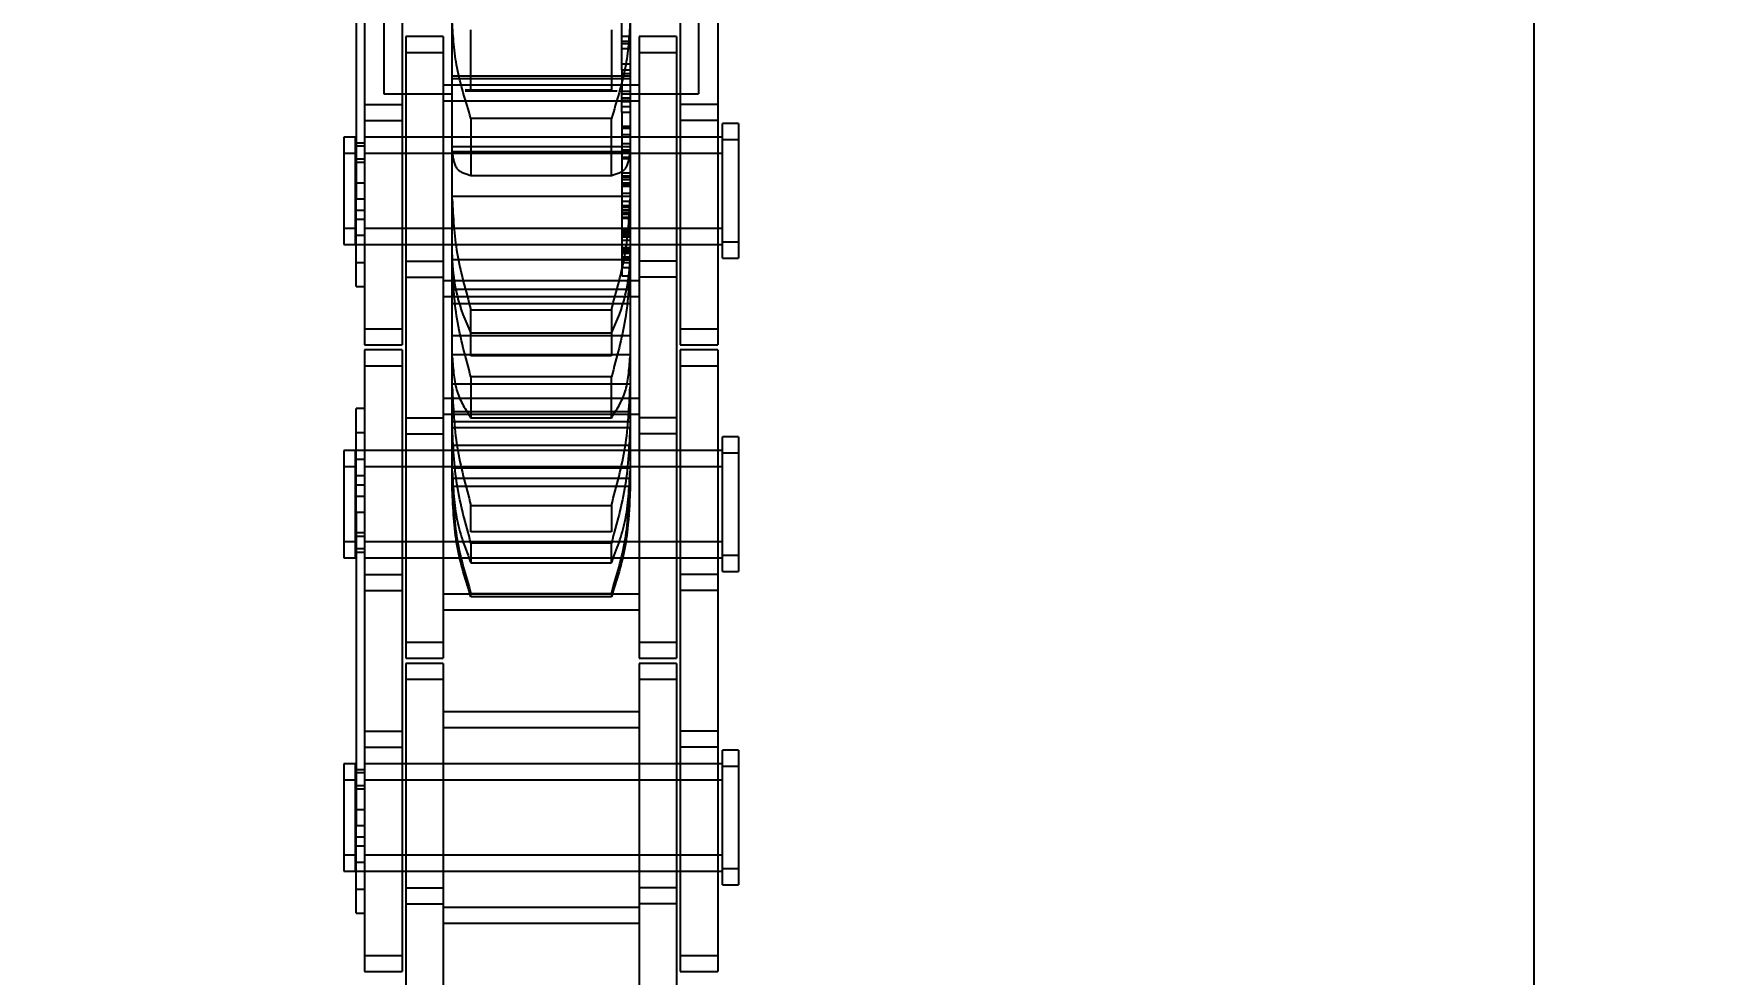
# Model space of a CAD drawing. Header units: metres. Extents: x 0 to 63075, y 0 to 44550.
# Drawn here: x 13783.2 to 13851.8, y 29874.6 to 29912.7 of the extents above; entities that cross this region are included whole.
import ezdxf

# ---------------------------------------------------------------- set-up
doc = ezdxf.new("R2010")
doc.units = ezdxf.units.M
doc.header["$LTSCALE"] = 75
doc.linetypes.add('HIDDEN2', pattern=[4.7625, 3.175, -1.5875])
for name, color, linetype in [('18_COTAS', 7, 'Continuous'), ('SDM', 7, 'Continuous'), ('SL1', 8, 'Continuous'), ('SL4', 4, 'Continuous'), ('ST1', 7, 'HIDDEN2')]:
    doc.layers.add(name, color=color, linetype=linetype)
doc.styles.add('ROMANS', font='ROMANS.SHX')
doc.dimstyles.new('75___1-75', dxfattribs={"dimscale": 75, "dimtxt": 2.5, "dimasz": 2, "dimexe": 1.5, "dimexo": 1, "dimgap": 0.5, "dimtad": 1, "dimdec": 0, "dimzin": 12, "dimtxsty": 'ROMANS', "dimcen": 0, "dimclrd": 256, "dimclre": 256, "dimclrt": 3, "dimazin": 3, "dimtfac": 1, "dimtdec": 0, "dimtmove": 0, "dimatfit": 0, "dimfxl": 1, "dimlwd": -1, "dimlwe": -1, "dimarcsym": 0})

# ---------------------------------------------------------------- blocks, each defined once
blk = doc.blocks.new('A$C1d93b9d1')
at = {"layer": 'SL1'}
for radius, start, end in [(1979, 150.488695, 76.215496), (1915.5, 151.397673, 77.946628), (1915.5, 151.397673, 77.482416), (1907.5, 151.517007, 77.895312), (1508, 159.384288, 0), (1508, 159.384288, 0), (1500, 179.960074, 0.039926)]:
    blk.add_arc((6031.727, 6950), radius, start, end, dxfattribs=at)
blk = doc.blocks.new('*D27')
at = {"layer": '18_COTAS', "transparency": 16777216}
for p, q in [((12131.24, 27878.333), (12131.24, 30705.371)), ((13913.74, 30509.566), (13913.74, 30705.371)), ((11981.24, 30592.871), (11122.311, 30592.871)), ((13913.74, 30592.871), (12131.24, 30592.871)), ((14063.74, 30592.871), (14213.74, 30592.871))]:
    blk.add_line(p, q, dxfattribs=at)
for points in [[(11981.24, 30617.871), (11981.24, 30567.871), (12131.24, 30592.871)], [(14063.74, 30617.871), (14063.74, 30567.871), (13913.74, 30592.871)]]:
    blk.add_solid(points, dxfattribs=at)
at = {"layer": 'Defpoints', "color": 0, "transparency": 16777216}
for p in [(13913.74, 30592.871), (13913.74, 30434.566), (12131.24, 27803.333)]:
    blk.add_point(p, dxfattribs=at)
at = {"layer": '18_COTAS', "color": 3, "transparency": 16777216, "insert": (11476.776, 30724.121), "char_height": 187.5, "attachment_point": 5, "style": 'ROMANS'}
blk.add_mtext('1782', dxfattribs=at)
blk = doc.blocks.new('A$C429c7d53')
at = {"layer": 'SL4'}
blk.add_line((123.235, 2339.738), (123.235, 3005.315), dxfattribs=at)
at = {"layer": 'ST1'}
for p, q in [((76.625, 2854.049), (76.625, 2820.194)), ((89.375, 2854.049), (89.375, 2820.194)), ((75.511, 2828.635), (75.511, 2815.935)), ((75.843, 2825.46), (75.843, 2819.11)), ((77.363, 2825.46), (77.363, 2819.11)), ((88.637, 2825.46), (88.637, 2819.11)), ((90.157, 2825.46), (90.157, 2819.11)), ((79.395, 2817.804), (79.395, 2823.117)), ((86.27, 2822.535), (86.27, 2823.385)), ((86.605, 2823.117), (86.605, 2817.804)), ((77.515, 2822.511), (77.515, 2821.855)), ((79.035, 2822.511), (77.515, 2822.511)), ((79.035, 2822.511), (79.035, 2821.855)), ((80.157, 2820.348), (80.157, 2822.79)), ((85.843, 2822.79), (85.843, 2820.348)), ((86.27, 2822.24), (86.27, 2822.535)), ((86.27, 2822.535), (86.605, 2822.535)), ((86.27, 2822.329), (86.605, 2822.329)), ((86.27, 2822.24), (86.605, 2822.24)), ((86.27, 2821.413), (86.27, 2822.24)), ((86.965, 2822.511), (86.965, 2821.855)), ((88.485, 2822.511), (86.965, 2822.511)), ((88.485, 2822.511), (88.485, 2821.855)), ((77.515, 2821.855), (77.515, 2812.76)), ((79.035, 2821.855), (77.515, 2821.855)), ((79.035, 2821.855), (79.035, 2812.76)), ((86.27, 2822.029), (86.605, 2822.029)), ((86.965, 2821.855), (86.965, 2812.76)), ((88.485, 2821.855), (86.965, 2821.855)), ((88.485, 2821.855), (88.485, 2812.76)), ((86.605, 2820.913), (79.395, 2820.913)), ((86.27, 2821.162), (86.27, 2821.413)), ((86.27, 2821.413), (86.605, 2821.413)), ((86.27, 2821.162), (86.605, 2821.162)), ((86.27, 2821.162), (86.27, 2820.306)), ((86.27, 2821.018), (86.605, 2821.018)), ((76.625, 2820.194), (79.395, 2820.194)), ((86.965, 2820.551), (79.035, 2820.551)), ((86.605, 2820.808), (79.395, 2820.808)), ((80.157, 2820.348), (79.915, 2820.358)), ((79.915, 2820.313), (86.085, 2820.313)), ((85.843, 2820.348), (80.157, 2820.348)), ((86.27, 2820.306), (86.605, 2820.306)), ((86.27, 2820.19), (86.27, 2820.306)), ((86.27, 2820.299), (86.605, 2820.299)), ((86.27, 2819.879), (86.27, 2820.19)), ((86.27, 2820.19), (86.605, 2820.19)), ((86.605, 2820.194), (89.375, 2820.194)), ((75.843, 2819.766), (77.363, 2819.766)), ((86.965, 2819.895), (79.035, 2819.895)), ((86.27, 2820.028), (86.605, 2820.028)), ((86.27, 2820.004), (86.605, 2820.004)), ((86.27, 2819.88), (86.605, 2819.88)), ((86.27, 2819.879), (86.605, 2819.879)), ((86.27, 2819.686), (86.27, 2819.879)), ((86.27, 2819.686), (86.605, 2819.686)), ((86.27, 2819.446), (86.27, 2819.686)), ((86.27, 2819.446), (86.27, 2818.177)), ((86.27, 2819.446), (86.605, 2819.446)), ((90.157, 2819.766), (88.637, 2819.766)), ((75.843, 2819.11), (77.363, 2819.11)), ((75.843, 2819.11), (75.843, 2810.015)), ((77.363, 2819.11), (77.363, 2810.015)), ((80.157, 2819.193), (80.157, 2816.89)), ((85.843, 2819.193), (80.157, 2819.193)), ((85.843, 2816.89), (85.843, 2819.193)), ((86.27, 2818.887), (86.605, 2818.887)), ((86.27, 2818.799), (86.605, 2818.799)), ((90.157, 2819.11), (88.637, 2819.11)), ((88.637, 2819.11), (88.637, 2810.015)), ((90.157, 2819.11), (90.157, 2810.015)), ((90.341, 2818.334), (90.341, 2818.989)), ((91, 2818.989), (90.341, 2818.989)), ((91, 2818.989), (91, 2818.334)), ((75, 2818.436), (75, 2817.78)), ((75.474, 2818.436), (75, 2818.436)), ((75.474, 2817.78), (75.474, 2818.436)), ((75.511, 2818.21), (75.843, 2818.21)), ((77.363, 2818.436), (75.843, 2818.436)), ((90.341, 2818.436), (75.843, 2818.436)), ((79.035, 2818.436), (77.515, 2818.436)), ((86.965, 2818.436), (79.035, 2818.436)), ((86.27, 2818.549), (86.605, 2818.549)), ((86.27, 2818.177), (86.27, 2817.826)), ((86.27, 2818.177), (86.605, 2818.177)), ((88.485, 2818.436), (86.965, 2818.436)), ((90.157, 2818.436), (88.637, 2818.436)), ((90.341, 2813.537), (90.341, 2818.334)), ((91, 2818.334), (90.341, 2818.334)), ((91, 2818.334), (91, 2813.537)), ((75, 2817.78), (75, 2814.09)), ((75.474, 2817.78), (75, 2817.78)), ((75.843, 2818.067), (75.474, 2818.067)), ((75.474, 2814.09), (75.474, 2817.78)), ((75.843, 2817.411), (75.474, 2817.411)), ((75.511, 2817.554), (75.843, 2817.554)), ((77.363, 2817.78), (75.843, 2817.78)), ((90.341, 2817.78), (75.843, 2817.78)), ((79.035, 2817.78), (77.515, 2817.78)), ((86.965, 2817.78), (79.035, 2817.78)), ((86.605, 2818.052), (79.395, 2818.052)), ((86.605, 2817.848), (79.395, 2817.848)), ((79.395, 2813.467), (79.395, 2817.804)), ((86.27, 2817.926), (86.605, 2817.926)), ((86.27, 2817.826), (86.605, 2817.826)), ((86.27, 2817.826), (86.27, 2817.789)), ((86.27, 2817.789), (86.605, 2817.789)), ((86.27, 2817.789), (86.27, 2817.63)), ((86.27, 2817.63), (86.27, 2816.996)), ((86.27, 2817.63), (86.605, 2817.63)), ((86.27, 2817.576), (86.605, 2817.576)), ((86.27, 2817.574), (86.605, 2817.574)), ((86.605, 2817.804), (86.605, 2813.467)), ((88.485, 2817.78), (86.965, 2817.78)), ((90.157, 2817.78), (88.637, 2817.78)), ((80.157, 2816.89), (85.843, 2816.89)), ((86.27, 2816.996), (86.27, 2816.816)), ((86.27, 2816.996), (86.605, 2816.996)), ((86.27, 2816.865), (86.605, 2816.865)), ((86.27, 2816.816), (86.27, 2816.16)), ((86.27, 2816.816), (86.605, 2816.816)), ((86.27, 2816.725), (86.605, 2816.725)), ((75.511, 2816.591), (75.843, 2816.591)), ((86.605, 2816.034), (79.395, 2816.034)), ((86.27, 2816.58), (86.605, 2816.58)), ((86.27, 2816.513), (86.605, 2816.513)), ((86.27, 2816.446), (86.605, 2816.446)), ((86.27, 2816.16), (86.27, 2813.347)), ((86.605, 2816.16), (86.27, 2816.16)), ((75.511, 2815.935), (75.843, 2815.935)), ((75.511, 2812.383), (75.511, 2815.935)), ((75.511, 2815.484), (75.843, 2815.484)), ((86.605, 2815.825), (86.27, 2815.825)), ((86.27, 2815.663), (86.605, 2815.663)), ((86.27, 2815.626), (86.605, 2815.626)), ((86.27, 2815.594), (86.605, 2815.594)), ((86.27, 2815.494), (86.605, 2815.494)), ((86.27, 2815.398), (86.605, 2815.398)), ((75, 2814.746), (75.474, 2814.746)), ((75.474, 2815.115), (75.843, 2815.115)), ((75.843, 2814.746), (77.363, 2814.746)), ((75.843, 2814.746), (90.341, 2814.746)), ((77.515, 2814.746), (79.035, 2814.746)), ((79.035, 2814.746), (86.965, 2814.746)), ((86.27, 2815.312), (86.605, 2815.312)), ((86.27, 2815.312), (86.605, 2815.312)), ((86.27, 2815.192), (86.605, 2815.192)), ((86.27, 2815.151), (86.605, 2815.151)), ((86.27, 2814.716), (86.605, 2814.716)), ((86.27, 2814.692), (86.605, 2814.692)), ((86.965, 2814.746), (88.485, 2814.746)), ((88.637, 2814.746), (90.157, 2814.746)), ((75, 2814.09), (75.474, 2814.09)), ((75.474, 2814.459), (75.843, 2814.459)), ((75.511, 2814.09), (77.363, 2814.09)), ((75.843, 2814.09), (90.341, 2814.09)), ((77.515, 2814.09), (79.035, 2814.09)), ((79.035, 2814.09), (86.965, 2814.09)), ((86.27, 2814.61), (86.605, 2814.61)), ((86.27, 2814.529), (86.605, 2814.529)), ((86.27, 2814.455), (86.605, 2814.455)), ((86.27, 2814.397), (86.605, 2814.397)), ((86.27, 2814.263), (86.605, 2814.263)), ((86.27, 2813.959), (86.605, 2813.959)), ((86.965, 2814.09), (88.485, 2814.09)), ((88.637, 2814.09), (90.157, 2814.09)), ((90.341, 2814.192), (91, 2814.192)), ((75.511, 2813.36), (75.843, 2813.36)), ((77.515, 2813.416), (79.035, 2813.416)), ((86.605, 2813.467), (79.395, 2813.467)), ((79.395, 2813.349), (79.395, 2813.467)), ((79.395, 2809.533), (79.395, 2813.349)), ((86.27, 2813.951), (86.605, 2813.951)), ((86.27, 2813.93), (86.605, 2813.93)), ((86.27, 2813.903), (86.605, 2813.903)), ((86.27, 2813.865), (86.605, 2813.865)), ((86.27, 2813.857), (86.605, 2813.857)), ((86.27, 2813.797), (86.605, 2813.797)), ((86.27, 2813.784), (86.605, 2813.784)), ((86.27, 2813.744), (86.605, 2813.744)), ((86.27, 2813.729), (86.605, 2813.729)), ((86.605, 2813.575), (86.27, 2813.575)), ((86.27, 2813.509), (86.605, 2813.509)), ((86.27, 2813.471), (86.605, 2813.471)), ((86.605, 2813.347), (86.27, 2813.347)), ((86.27, 2813.347), (86.27, 2812.814)), ((86.605, 2813.467), (86.605, 2813.349)), ((86.605, 2813.349), (86.605, 2809.533)), ((88.485, 2813.416), (86.965, 2813.416)), ((90.341, 2813.537), (91, 2813.537)), ((77.515, 2812.76), (79.035, 2812.76)), ((77.515, 2812.76), (77.515, 2806.41)), ((79.035, 2812.76), (79.035, 2806.41)), ((79.035, 2812.631), (86.965, 2812.631)), ((86.27, 2813.148), (86.605, 2813.148)), ((86.27, 2812.814), (86.605, 2812.814)), ((88.485, 2812.76), (86.965, 2812.76)), ((86.965, 2812.76), (86.965, 2806.41)), ((88.485, 2812.76), (88.485, 2806.41)), ((75.511, 2812.383), (75.843, 2812.383)), ((79.035, 2811.975), (86.965, 2811.975)), ((86.605, 2812.257), (79.395, 2812.257)), ((86.605, 2811.685), (79.395, 2811.685)), ((80.157, 2810.491), (80.157, 2811.443)), ((80.157, 2811.443), (85.843, 2811.443)), ((85.843, 2811.443), (85.843, 2810.491)), ((75.843, 2810.671), (77.363, 2810.671)), ((88.637, 2810.671), (90.157, 2810.671)), ((75.843, 2810.015), (77.363, 2810.015)), ((86.605, 2810.39), (79.395, 2810.39)), ((80.157, 2809.575), (80.157, 2810.491)), ((85.843, 2810.491), (80.157, 2810.491)), ((85.843, 2810.491), (85.843, 2809.575)), ((88.637, 2810.015), (90.157, 2810.015)), ((75.843, 2809.811), (75.843, 2809.155)), ((77.363, 2809.811), (75.843, 2809.811)), ((77.363, 2809.811), (77.363, 2809.155)), ((86.605, 2809.616), (79.395, 2809.616)), ((79.395, 2806.893), (79.395, 2809.533)), ((85.843, 2809.575), (80.157, 2809.575)), ((86.605, 2809.533), (86.605, 2806.893)), ((88.637, 2809.811), (88.637, 2809.155)), ((90.157, 2809.811), (88.637, 2809.811)), ((90.157, 2809.811), (90.157, 2809.155)), ((75.843, 2809.155), (75.843, 2800.06)), ((77.363, 2809.155), (75.843, 2809.155)), ((77.363, 2809.155), (77.363, 2800.06)), ((85.843, 2808.717), (80.157, 2808.717)), ((80.157, 2808.717), (80.157, 2807.064)), ((85.843, 2807.064), (85.843, 2808.717)), ((88.637, 2809.155), (88.637, 2800.06)), ((90.157, 2809.155), (88.637, 2809.155)), ((90.157, 2809.155), (90.157, 2800.06)), ((86.965, 2807.851), (79.035, 2807.851)), ((86.605, 2808.432), (79.395, 2808.432)), ((75.511, 2806.466), (75.511, 2807.443)), ((75.843, 2807.443), (75.511, 2807.443)), ((86.965, 2807.195), (79.035, 2807.195)), ((86.605, 2807.306), (79.395, 2807.306)), ((75.511, 2806.466), (75.843, 2806.466)), ((75.511, 2803.235), (75.511, 2806.466)), ((77.515, 2807.066), (79.035, 2807.066)), ((86.605, 2806.893), (79.395, 2806.893)), ((79.395, 2806.764), (79.395, 2806.893)), ((79.395, 2804.905), (79.395, 2806.764)), ((86.605, 2806.657), (79.395, 2806.657)), ((80.157, 2807.064), (85.843, 2807.064)), ((86.605, 2806.893), (86.605, 2806.764)), ((86.605, 2806.764), (86.605, 2804.905)), ((88.485, 2807.066), (86.965, 2807.066)), ((75, 2805.736), (75, 2805.08)), ((75.474, 2805.736), (75, 2805.736)), ((75.474, 2805.08), (75.474, 2805.736)), ((77.363, 2805.736), (75.511, 2805.736)), ((90.341, 2805.736), (75.843, 2805.736)), ((77.515, 2806.41), (79.035, 2806.41)), ((77.515, 2806.41), (77.515, 2797.315)), ((79.035, 2805.736), (77.515, 2805.736)), ((79.035, 2806.41), (79.035, 2797.315)), ((86.965, 2805.736), (79.035, 2805.736)), ((86.605, 2805.945), (79.395, 2805.945)), ((88.485, 2806.41), (86.965, 2806.41)), ((86.965, 2806.41), (86.965, 2797.315)), ((88.485, 2805.736), (86.965, 2805.736)), ((88.485, 2806.41), (88.485, 2797.315)), ((90.157, 2805.736), (88.637, 2805.736)), ((90.341, 2805.634), (90.341, 2806.289)), ((91, 2806.289), (90.341, 2806.289)), ((91, 2806.289), (91, 2805.634)), ((75, 2805.08), (75, 2801.39)), ((75.474, 2805.08), (75, 2805.08)), ((75.843, 2805.367), (75.474, 2805.367)), ((75.474, 2801.39), (75.474, 2805.08)), ((77.363, 2805.08), (75.843, 2805.08)), ((90.341, 2805.08), (75.843, 2805.08)), ((79.035, 2805.08), (77.515, 2805.08)), ((86.965, 2805.08), (79.035, 2805.08)), ((88.485, 2805.08), (86.965, 2805.08)), ((90.157, 2805.08), (88.637, 2805.08)), ((90.341, 2800.837), (90.341, 2805.634)), ((91, 2805.634), (90.341, 2805.634)), ((91, 2805.634), (91, 2800.837)), ((75.843, 2804.711), (75.474, 2804.711)), ((86.605, 2805.017), (79.395, 2805.017)), ((79.395, 2804.28), (79.395, 2804.905)), ((86.605, 2804.606), (79.395, 2804.606)), ((86.605, 2804.905), (86.605, 2804.28)), ((75.511, 2804.342), (75.843, 2804.342)), ((75.511, 2803.891), (75.843, 2803.891)), ((86.605, 2804.28), (79.395, 2804.28)), ((79.395, 2804.156), (79.395, 2804.28)), ((79.395, 2804.13), (79.395, 2804.156)), ((86.605, 2804.28), (86.605, 2804.156)), ((86.605, 2804.156), (86.605, 2804.13)), ((75.511, 2803.235), (75.843, 2803.235)), ((75.511, 2803.235), (75.511, 2790.535)), ((80.157, 2802.439), (80.157, 2803.508)), ((80.157, 2803.508), (85.843, 2803.508)), ((85.843, 2803.508), (85.843, 2802.439)), ((75.474, 2802.415), (75.843, 2802.415)), ((85.843, 2802.439), (80.157, 2802.439)), ((75, 2802.046), (75.474, 2802.046)), ((75.474, 2801.759), (75.843, 2801.759)), ((75.511, 2802.272), (75.843, 2802.272)), ((75.511, 2801.616), (75.843, 2801.616)), ((75.843, 2802.046), (77.363, 2802.046)), ((75.843, 2802.046), (90.341, 2802.046)), ((77.515, 2802.046), (79.035, 2802.046)), ((79.035, 2802.046), (86.965, 2802.046)), ((85.843, 2801.983), (80.157, 2801.983)), ((80.157, 2801.983), (80.157, 2801.178)), ((85.843, 2801.178), (85.843, 2801.983)), ((86.965, 2802.046), (88.485, 2802.046)), ((88.637, 2802.046), (90.157, 2802.046)), ((75, 2801.39), (75.474, 2801.39)), ((75.843, 2801.39), (77.363, 2801.39)), ((75.843, 2801.39), (90.341, 2801.39)), ((77.515, 2801.39), (79.035, 2801.39)), ((79.035, 2801.39), (86.965, 2801.39)), ((80.157, 2801.178), (85.843, 2801.178)), ((86.965, 2801.39), (88.485, 2801.39)), ((88.637, 2801.39), (90.157, 2801.39)), ((90.341, 2801.492), (91, 2801.492)), ((75.843, 2800.716), (77.363, 2800.716)), ((90.157, 2800.716), (88.637, 2800.716)), ((90.341, 2800.837), (91, 2800.837)), ((75.843, 2800.06), (77.363, 2800.06)), ((75.843, 2800.06), (75.843, 2793.71)), ((77.363, 2800.06), (77.363, 2793.71)), ((79.035, 2799.931), (86.965, 2799.931)), ((80.157, 2799.803), (80.157, 2799.943)), ((80.157, 2799.943), (85.843, 2799.943)), ((85.843, 2799.803), (80.157, 2799.803)), ((85.843, 2799.943), (85.843, 2799.803)), ((90.157, 2800.06), (88.637, 2800.06)), ((88.637, 2800.06), (88.637, 2793.71)), ((90.157, 2800.06), (90.157, 2793.71)), ((79.035, 2799.275), (86.965, 2799.275)), ((77.515, 2797.971), (79.035, 2797.971)), ((86.965, 2797.971), (88.485, 2797.971)), ((77.515, 2797.315), (79.035, 2797.315)), ((77.515, 2797.111), (77.515, 2796.455)), ((79.035, 2797.111), (77.515, 2797.111)), ((79.035, 2797.111), (79.035, 2796.455)), ((86.965, 2797.315), (88.485, 2797.315)), ((86.965, 2797.111), (86.965, 2796.455)), ((88.485, 2797.111), (86.965, 2797.111)), ((88.485, 2797.111), (88.485, 2796.455)), ((77.515, 2796.455), (77.515, 2787.36)), ((79.035, 2796.455), (77.515, 2796.455)), ((79.035, 2796.455), (79.035, 2787.36)), ((86.965, 2796.455), (86.965, 2787.36)), ((88.485, 2796.455), (86.965, 2796.455)), ((88.485, 2796.455), (88.485, 2787.36)), ((86.965, 2795.151), (79.035, 2795.151)), ((75.843, 2794.366), (77.363, 2794.366)), ((86.965, 2794.495), (79.035, 2794.495)), ((90.157, 2794.366), (88.637, 2794.366)), ((75.843, 2793.71), (77.363, 2793.71)), ((75.843, 2793.71), (75.843, 2784.615)), ((77.363, 2793.71), (77.363, 2784.615)), ((90.157, 2793.71), (88.637, 2793.71)), ((88.637, 2793.71), (88.637, 2784.615)), ((90.157, 2793.71), (90.157, 2784.615)), ((90.341, 2792.934), (90.341, 2793.589)), ((91, 2793.589), (90.341, 2793.589)), ((91, 2793.589), (91, 2792.934)), ((75, 2793.036), (75, 2792.38)), ((75.474, 2793.036), (75, 2793.036)), ((75.474, 2792.38), (75.474, 2793.036)), ((75.511, 2792.81), (75.843, 2792.81)), ((77.363, 2793.036), (75.843, 2793.036)), ((90.341, 2793.036), (75.843, 2793.036)), ((79.035, 2793.036), (77.515, 2793.036)), ((86.965, 2793.036), (79.035, 2793.036)), ((88.485, 2793.036), (86.965, 2793.036)), ((90.157, 2793.036), (88.637, 2793.036)), ((90.341, 2788.137), (90.341, 2792.934)), ((91, 2792.934), (90.341, 2792.934)), ((91, 2792.934), (91, 2788.137)), ((75, 2792.38), (75, 2788.69)), ((75.474, 2792.38), (75, 2792.38)), ((75.843, 2792.667), (75.474, 2792.667)), ((75.474, 2788.69), (75.474, 2792.38)), ((75.511, 2792.154), (75.843, 2792.154)), ((77.363, 2792.38), (75.843, 2792.38)), ((90.341, 2792.38), (75.843, 2792.38)), ((79.035, 2792.38), (77.515, 2792.38)), ((86.965, 2792.38), (79.035, 2792.38)), ((88.485, 2792.38), (86.965, 2792.38)), ((90.157, 2792.38), (88.637, 2792.38)), ((75.843, 2792.011), (75.474, 2792.011)), ((75.511, 2791.191), (75.843, 2791.191)), ((75.511, 2790.535), (75.843, 2790.535)), ((75.511, 2786.983), (75.511, 2790.535)), ((75.511, 2790.084), (75.843, 2790.084)), ((75, 2789.346), (75.474, 2789.346)), ((75.474, 2789.715), (75.843, 2789.715)), ((75.843, 2789.346), (77.363, 2789.346)), ((75.843, 2789.346), (90.341, 2789.346)), ((77.515, 2789.346), (79.035, 2789.346)), ((79.035, 2789.346), (86.965, 2789.346)), ((86.965, 2789.346), (88.485, 2789.346)), ((88.637, 2789.346), (90.157, 2789.346)), ((75, 2788.69), (75.474, 2788.69)), ((75.474, 2789.059), (75.843, 2789.059)), ((75.511, 2788.69), (77.363, 2788.69)), ((75.843, 2788.69), (90.341, 2788.69)), ((77.515, 2788.69), (79.035, 2788.69)), ((79.035, 2788.69), (86.965, 2788.69)), ((86.965, 2788.69), (88.485, 2788.69)), ((88.637, 2788.69), (90.157, 2788.69)), ((90.341, 2788.792), (91, 2788.792)), ((75.511, 2787.96), (75.843, 2787.96)), ((77.515, 2788.016), (79.035, 2788.016)), ((88.485, 2788.016), (86.965, 2788.016)), ((90.341, 2788.137), (91, 2788.137)), ((77.515, 2787.36), (79.035, 2787.36)), ((77.515, 2787.36), (77.515, 2781.01)), ((79.035, 2787.36), (79.035, 2781.01)), ((79.035, 2787.231), (86.965, 2787.231)), ((88.485, 2787.36), (86.965, 2787.36)), ((86.965, 2787.36), (86.965, 2781.01)), ((88.485, 2787.36), (88.485, 2781.01)), ((75.511, 2786.983), (75.843, 2786.983)), ((79.035, 2786.575), (86.965, 2786.575)), ((75.843, 2785.271), (77.363, 2785.271)), ((88.637, 2785.271), (90.157, 2785.271)), ((75.843, 2784.615), (77.363, 2784.615)), ((88.637, 2784.615), (90.157, 2784.615))]:
    blk.add_line(p, q, dxfattribs=at)
for centre, radius, start, end in [((86.518, 2813.697), 7.123, 180.2648, 206.74481), ((79.482, 2813.697), 7.123, 333.25519, 359.7352), ((73.906, 2804.13), 12.699, 345.69526, 0)]:
    blk.add_arc(centre, radius, start, end, dxfattribs=at)
for points, knots in [([(80.157, 2819.193), (79.941, 2819.89), (79.508, 2821.283), (79.433, 2822.506), (79.395, 2823.117)], [0, 0, 0, 0, 0.500133, 1, 1, 1, 1]), ([(86.605, 2823.117), (86.567, 2822.507), (86.492, 2821.284), (86.06, 2819.891), (85.843, 2819.193)], [0, 0, 0, 0, 0.499098, 1, 1, 1, 1]), ([(79.395, 2817.804), (79.433, 2817.557), (79.508, 2817.062), (79.94, 2816.948), (80.157, 2816.89)], [0, 0, 0, 0, 0.499419, 1, 1, 1, 1]), ([(85.843, 2816.89), (86.059, 2816.948), (86.492, 2817.062), (86.567, 2817.557), (86.605, 2817.804)], [0, 0, 0, 0, 0.500261, 1, 1, 1, 1]), ([(79.395, 2815.922), (79.433, 2815.198), (79.508, 2813.745), (79.94, 2812.211), (80.157, 2811.443)], [0, 0, 0, 0, 0.4990975, 1, 1, 1, 1]), ([(85.843, 2811.443), (86.059, 2812.21), (86.492, 2813.744), (86.567, 2815.196), (86.605, 2815.922)], [0, 0, 0, 0, 0.500133, 1, 1, 1, 1]), ([(80.157, 2808.717), (79.941, 2809.501), (79.508, 2811.066), (79.433, 2812.588), (79.395, 2813.349)], [0, 0, 0, 0, 0.500261, 1, 1, 1, 1]), ([(86.605, 2813.349), (86.567, 2812.589), (86.492, 2811.067), (86.06, 2809.501), (85.843, 2808.717)], [0, 0, 0, 0, 0.499419, 1, 1, 1, 1]), ([(79.395, 2809.533), (79.433, 2809.034), (79.508, 2808.035), (79.94, 2807.388), (80.157, 2807.064)], [0, 0, 0, 0, 0.4990977, 1, 1, 1, 1]), ([(85.843, 2807.064), (86.059, 2807.387), (86.492, 2808.035), (86.567, 2809.034), (86.605, 2809.533)], [0, 0, 0, 0, 0.5001333, 1, 1, 1, 1]), ([(79.395, 2808.305), (79.433, 2807.494), (79.508, 2805.87), (79.941, 2804.296), (80.157, 2803.508)], [0, 0, 0, 0, 0.499459, 1, 1, 1, 1]), ([(85.843, 2803.508), (86.059, 2804.296), (86.492, 2805.87), (86.567, 2807.494), (86.605, 2808.305)], [0, 0, 0, 0, 0.500533, 1, 1, 1, 1]), ([(80.157, 2801.983), (79.941, 2802.759), (79.508, 2804.308), (79.433, 2805.946), (79.395, 2806.764)], [0, 0, 0, 0, 0.500514, 1, 1, 1, 1]), ([(86.605, 2806.764), (86.567, 2805.946), (86.492, 2804.308), (86.059, 2802.759), (85.843, 2801.983)], [0, 0, 0, 0, 0.499479, 1, 1, 1, 1]), ([(79.395, 2804.905), (79.433, 2804.214), (79.508, 2802.832), (79.94, 2801.73), (80.157, 2801.178)], [0, 0, 0, 0, 0.499427, 1, 1, 1, 1]), ([(79.395, 2804.479), (79.433, 2803.679), (79.508, 2802.079), (79.941, 2800.656), (80.157, 2799.943)], [0, 0, 0, 0, 0.49948, 1, 1, 1, 1]), ([(85.843, 2801.178), (86.059, 2801.729), (86.492, 2802.831), (86.567, 2804.214), (86.605, 2804.905)], [0, 0, 0, 0, 0.500372, 1, 1, 1, 1]), ([(85.843, 2799.943), (86.059, 2800.656), (86.492, 2802.079), (86.567, 2803.679), (86.605, 2804.479)], [0, 0, 0, 0, 0.500513, 1, 1, 1, 1]), ([(80.157, 2799.803), (79.941, 2800.477), (79.508, 2801.823), (79.433, 2803.379), (79.395, 2804.156)], [0, 0, 0, 0, 0.500529, 1, 1, 1, 1]), ([(86.605, 2804.156), (86.567, 2803.379), (86.492, 2801.823), (86.059, 2800.477), (85.843, 2799.803)], [0, 0, 0, 0, 0.499464, 1, 1, 1, 1])]:
    blk.add_open_spline(points, degree=3, knots=knots, dxfattribs=at)

msp = doc.modelspace()

# ---------------------------------------------------------------- block references
at = {"layer": 'SDM'}
for name, p in [('A$C1d93b9d1', (8259.513, 24302.833)), ('A$C429c7d53', (13720.74, 27090.066))]:
    msp.add_blockref(name, p, dxfattribs=at)

# ---------------------------------------------------------------- dimensions: what is measured, and where the dimension line sits
at = {"layer": '18_COTAS'}
dim = msp.add_linear_dim(base=(13913.739964506, 30592.871167243), p1=(12131.239964508, 27803.333456501), p2=(13913.739964506, 30434.565956577), dimstyle='75___1-75', dxfattribs=at)
dim.commit()
dim.dimension.update_dxf_attribs({"geometry": '*D27', "text_midpoint": (11476.775678793, 30592.871167243), "dimtype": 160})

doc.saveas('drawing.dxf')
